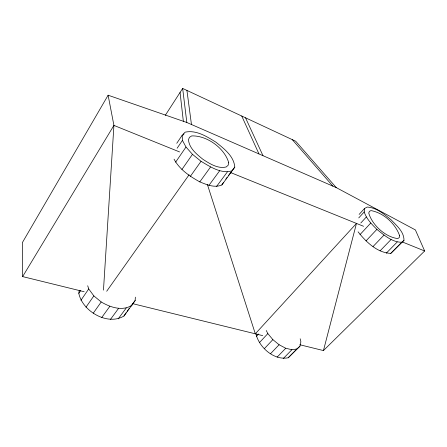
<?xml version="1.0" encoding="UTF-8"?>
<svg xmlns="http://www.w3.org/2000/svg" width="447" height="447" viewBox="0 0 447 447"><rect width="100%" height="100%" fill="white"/><g stroke="black" fill="none" stroke-linecap="round" stroke-linejoin="round"><path stroke-width="0.67" d="M79.22 290.584L78.806 293.288C82.27 311.101 107.504 326.07 123.942 316.018L135.173 300.507L135.34 297.154M103.475 290.12L113.918 125.4L108.113 95.211L186.824 122.489L336.273 187.611L415.392 229.926L424.65 250.979L323.449 350.565L299.836 344.76M403.982 240.397L401.719 242.263C391.969 242.235 384.102 235.128 376.894 229.372C371.775 224.305 366.479 218.946 364.21 211.928L364.534 208.492L367.194 207.039C376.542 207.676 384.129 214.147 391.103 219.807C396.511 225.584 404.183 231.764 403.982 240.397L390.784 253.393C377.184 252.806 366.087 241.95 358.069 231.825M255.852 333.412C258.668 346.945 273.804 360.735 288.22 357.773L299.926 346.241L300.876 341.832L300.177 338.781M323.449 350.565L356.477 223.427L255.31 333.808L207.414 184.55M108.113 95.211L22.35 242.632L22.635 276.592L84.148 291.718M22.635 276.592L113.918 125.4L179.582 151.941M174.056 159.138C179.504 169.497 189.802 176.341 199.798 181.879C206.682 184.65 214.526 188.198 221.868 184.957L234.792 167.111C233.915 156.042 223.986 148.7 216.013 142.235C206.9 136.57 196.373 129.792 185.164 132.156L182.192 135.229L176.755 143.297M221.868 184.957L223.545 182.326M165.295 115.326L182.661 88.433L295.69 141.23L336.273 187.611M123.942 316.018L126.093 312.827M183.242 135.005L184.008 133.865M78.806 293.288L80.723 290.455M177.129 148.214L182.437 140.386L182.192 135.229M80.957 300.25L88.724 288.924L87.701 285.762M175.604 162.183L185.991 147.035L182.437 140.386M85.986 307.19L93.848 295.897L88.724 288.924M181.929 169.458L192.467 154.332L185.991 147.035M106.693 291.26L189.087 174.777M93.25 313.185L101.212 301.965C110.225 307.318 122.422 311.537 132.01 305.223M190.372 176.33L201.038 161.3C210.302 166.792 221.354 174.352 232.563 170.648M101.793 317.437L109.833 306.318M199.798 181.879L210.554 166.999M110.476 319.404L118.556 308.396M208.933 185.371L219.723 170.681M118.17 318.884L126.261 307.989M216.594 186.416L227.361 171.922M127.166 311.229L129.166 308.547M130.77 306.407L135.173 300.507M225.841 179.096L227.065 177.459M228.283 175.827L231.535 171.469M232.351 170.38L234.792 167.111M359.131 214.426L364.534 208.492M358.745 217.907L364.21 211.928M256.332 336.49L258.651 333.97M360.818 222.992L366.35 216.979M259.405 342.659L267.842 333.596L266.261 330.512M360.008 234.597L370.753 223.053M264.345 348.666L272.866 339.631L267.842 333.596M366.026 240.894L376.894 229.372M270.513 353.728L279.107 344.743L285.745 348.252L291.913 349.722L296.836 349.006L299.926 346.241M373.027 246.565L383.984 235.111M277.112 357.17L285.745 348.252M380.079 250.856L391.075 239.497M283.269 358.567L291.913 349.722M386.253 253.22L397.249 241.972M288.22 357.773L296.836 349.006M390.784 253.393L401.719 242.263M132.848 303.697L262.73 335.636M231.183 172.793L363.551 226.283M402.138 241.877L424.65 250.979M192.467 154.332L201.038 161.3M272.866 339.631L279.107 344.743M93.848 295.897L101.212 301.965M292.282 139.637L332.859 186.12M245.532 117.801L262.976 155.673M241.738 116.03L258.964 153.924M186.93 90.428L191.461 124.512M182.661 88.433L186.824 122.489M180.063 92.462L183.343 121.266M399.635 235.748L399.221 237.603L397.769 238.575C385.342 237.078 372.127 225.009 368.747 213.046L369.373 211.364L370.993 210.587C383.682 212.878 395.433 223.645 399.635 235.748M228.735 162.781L228.099 165.34L226.132 166.994C217.75 168.972 209.755 163.686 203.005 159.361C196.758 154.293 189.193 148.326 188.461 139.704L189.433 137.318L191.707 135.922C206.821 135.307 224.673 148.186 228.735 162.781"/></g></svg>
